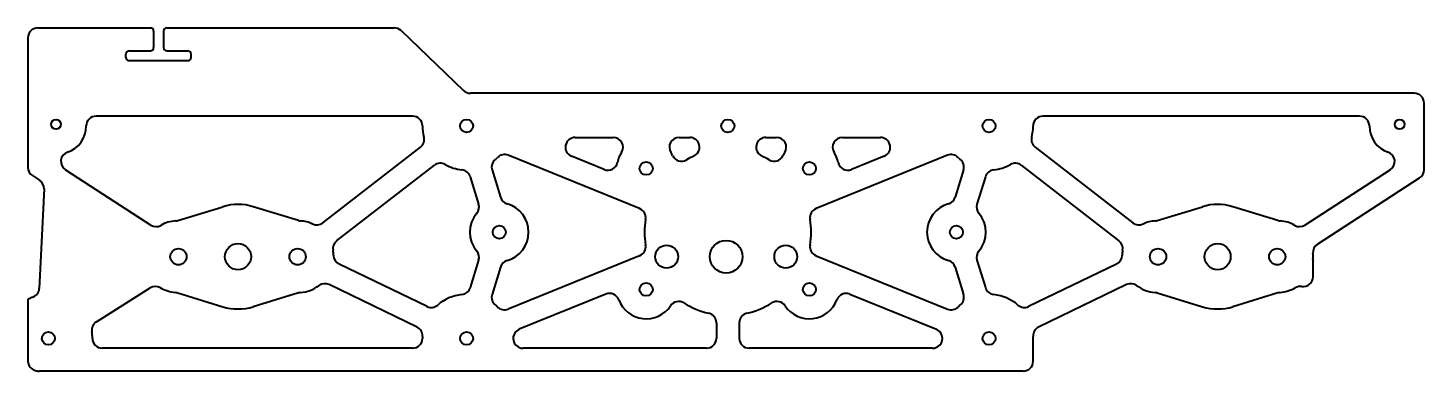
# Model space of a CAD drawing. Header units: millimetres. Extents: x -21.4 to 21.3, y -4.3 to 6.3.
import ezdxf

# ---------------------------------------------------------------- set-up
doc = ezdxf.new("R2010")
doc.units = ezdxf.units.MM
doc.layers.add('Visible', color=7, linetype='Continuous', lineweight=40)

msp = doc.modelspace()

# ---------------------------------------------------------------- linework, layer by layer
at = {"layer": 'Visible'}
for p, q in [((-21.135, 6.25), (-17.685, 6.25)), ((-17.585, 6.15), (-17.585, 5.65)), ((-17.285, 6.15), (-17.285, 5.65)), ((-17.185, 6.25), (-10.215, 6.25)), ((-10.008, 6.167), (-8.092, 4.333)), ((-21.435, 5.95), (-21.435, 1.983)), ((-18.435, 5.35), (-18.435, 5.45)), ((-18.335, 5.55), (-17.685, 5.55)), ((-18.335, 5.25), (-16.535, 5.25)), ((-17.185, 5.55), (-16.535, 5.55)), ((-16.435, 5.35), (-16.435, 5.45)), ((21.024, 4.25), (-7.884, 4.25)), ((21.324, 1.91), (21.324, 3.95)), ((-9.65, 3.55), (-19.35, 3.55)), ((19.35, 3.55), (9.65, 3.55)), ((-12.408, 0.285), (-9.414, 2.599)), ((-4.673, 2.9), (-3.509, 2.9)), ((-1.491, 2.9), (-1.167, 2.9)), ((1.167, 2.9), (1.491, 2.9)), ((3.509, 2.9), (4.673, 2.9)), ((9.414, 2.599), (12.408, 0.285)), ((-2.703, 0.72), (-6.727, 2.355)), ((-3.788, 1.917), (-4.786, 2.322)), ((6.727, 2.355), (2.703, 0.72)), ((4.786, 2.322), (3.788, 1.917)), ((-21.298, 1.731), (-21.079, 1.588)), ((-20.289, 1.911), (-17.675, 0.218)), ((-11.98, -0.269), (-8.986, 2.046)), ((-7.219, 1.903), (-6.962, 1.067)), ((7.219, 1.903), (6.962, 1.067)), ((8.986, 2.046), (11.98, -0.269)), ((17.675, 0.218), (20.289, 1.911)), ((-20.942, 1.322), (-21.087, -1.719)), ((-7.889, 1.698), (-7.631, 0.861)), ((7.889, 1.698), (7.631, 0.861)), ((18.056, -0.37), (21.187, 1.658)), ((-16.849, 0.359), (-15.467, 0.78)), ((-13.151, 0.359), (-14.533, 0.78)), ((13.151, 0.359), (14.533, 0.78)), ((16.849, 0.359), (15.467, 0.78)), ((-2.703, -0.72), (-6.727, -2.355)), ((2.703, -0.72), (6.727, -2.355)), ((-9.213, -2.275), (-11.906, -0.974)), ((-7.631, -0.861), (-7.889, -1.698)), ((-6.962, -1.067), (-7.219, -1.903)), ((6.962, -1.067), (7.219, -1.903)), ((7.631, -0.861), (7.889, -1.698)), ((11.906, -0.974), (9.213, -2.275)), ((17.922, -1.367), (17.922, -0.882)), ((-19.339, -2.74), (-17.689, -1.706)), ((-9.518, -2.905), (-12.211, -1.605)), ((12.211, -1.605), (9.518, -2.905)), ((-21.435, -2.054), (-21.435, -3.944)), ((-16.849, -1.859), (-15.467, -2.28)), ((-13.151, -1.859), (-14.533, -2.28)), ((-3.736, -1.895), (-6.386, -2.972)), ((3.736, -1.895), (6.386, -2.972)), ((13.151, -1.859), (14.533, -2.28)), ((16.849, -1.859), (15.467, -2.28)), ((-0.35, -2.775), (-0.35, -3.25)), ((0.35, -2.775), (0.35, -3.25)), ((9.35, -3.95), (9.35, -3.25)), ((-9.65, -3.55), (-19.159, -3.55)), ((-0.65, -3.55), (-6.273, -3.55)), ((6.273, -3.55), (0.65, -3.55)), ((9.05, -4.25), (-21.088, -4.25))]:
    msp.add_line(p, q, dxfattribs=at)
for centre, radius in [((-20.574, 3.303), 0.15), ((-8, 3.25), 0.2), ((0, 3.25), 0.2), ((8, 3.25), 0.2), ((20.574, 3.303), 0.15), ((-2.5, 1.95), 0.2), ((2.5, 1.95), 0.2), ((-7, 0), 0.2), ((7, 0), 0.2), ((-15, -0.75), 0.4), ((-1.875, -0.75), 0.35), ((-0.05, -0.75), 0.5), ((1.775, -0.75), 0.35), ((15, -0.75), 0.4), ((-16.825, -0.75), 0.25), ((-13.175, -0.75), 0.25), ((13.175, -0.75), 0.25), ((16.825, -0.75), 0.25), ((-2.5, -1.75), 0.2), ((2.5, -1.75), 0.2), ((-20.809, -3.25), 0.2), ((-8, -3.25), 0.2), ((8, -3.25), 0.2)]:
    msp.add_circle(centre, radius, dxfattribs=at)
for centre, radius, start, end in [((-21.135, 5.95), 0.3, 90, 180), ((-17.685, 6.15), 0.1, 0, 90), ((-17.185, 6.15), 0.1, 90, 180), ((-10.215, 5.95), 0.3, 46.2611, 90), ((-17.685, 5.65), 0.1, 270, 0), ((-17.185, 5.65), 0.1, 180, 270), ((-18.335, 5.45), 0.1, 90, 180), ((-18.335, 5.35), 0.1, 180, 270), ((-16.535, 5.45), 0.1, 0, 90), ((-16.535, 5.35), 0.1, 270, 0), ((-7.884, 4.55), 0.3, 226.2611, 270), ((21.024, 3.95), 0.3, 0, 90), ((-19.35, 3.25), 0.3, 90, 180), ((-9.65, 3.25), 0.3, 0, 90), ((9.65, 3.25), 0.3, 90, 180), ((19.35, 3.25), 0.3, 0, 90), ((-20.5, 3.25), 0.85, 288.9916, 0), ((-8, 3.25), 1.35, 180, 194.5023), ((8, 3.25), 1.35, 345.4977, 0), ((20.5, 3.25), 0.85, 180, 251.0084), ((-9.597, 2.837), 0.3, 307.7021, 14.5023), ((-4.673, 2.6), 0.3, 90, 247.8906), ((-3.509, 2.6), 0.3, 327.2028, 90), ((-1.491, 2.6), 0.3, 90, 212.7972), ((-1.167, 2.6), 0.3, 294.1775, 90), ((1.167, 2.6), 0.3, 90, 245.8225), ((1.491, 2.6), 0.3, 327.2028, 90), ((3.509, 2.6), 0.3, 90, 212.7972), ((4.673, 2.6), 0.3, 292.1094, 90), ((9.597, 2.837), 0.3, 165.4977, 232.2979), ((-20.126, 2.163), 0.3, 108.9916, 237.0659), ((-6.933, 1.992), 0.3, 130.3026, 197.1027), ((-8, 3.25), 1.35, 310.3026, 314.6907), ((-6.84, 2.077), 0.3, 67.8906, 134.6907), ((-2.5, 1.95), 0.9, 147.2028, 168.2442), ((-2.5, 1.95), 0.9, 25.7583, 32.7972), ((-1.419, 2.471), 0.3, 205.7583, 299.8663), ((0, 0), 2.55, 114.1775, 119.8663), ((0, 0), 2.55, 60.1337, 65.8225), ((1.419, 2.471), 0.3, 240.1337, 334.2417), ((2.5, 1.95), 0.9, 147.2028, 154.2417), ((2.5, 1.95), 0.9, 11.7558, 32.7972), ((6.84, 2.077), 0.3, 45.3093, 112.1094), ((8, 3.25), 1.35, 225.3093, 229.6974), ((6.933, 1.992), 0.3, 342.8973, 49.6974), ((20.126, 2.163), 0.3, 302.9341, 71.0084), ((-21.135, 1.983), 0.3, 180, 237.0659), ((-8.802, 1.808), 0.3, 60.902, 127.7021), ((-8, 3.25), 1.35, 240.902, 263.9029), ((-8.175, 1.609), 0.3, 17.1027, 83.9029), ((-3.675, 2.194), 0.3, 247.8906, 348.2442), ((3.675, 2.194), 0.3, 191.7558, 292.1094), ((8.175, 1.609), 0.3, 96.0971, 162.8973), ((8, 3.25), 1.35, 276.0971, 299.098), ((8.802, 1.808), 0.3, 52.2979, 119.098), ((21.024, 1.91), 0.3, 302.9341, 0), ((-21.242, 1.337), 0.3, 357.2751, 57.0659), ((-7.918, 0.773), 0.3, 319.8999, 17.1027), ((-6.675, 1.155), 0.3, 197.1027, 254.3056), ((-7, 0), 0.9, 285.6944, 74.3056), ((7, 0), 0.9, 105.6944, 254.3056), ((6.675, 1.155), 0.3, 285.6944, 342.8973), ((7.918, 0.773), 0.3, 162.8973, 220.1001), ((-15, -0.75), 1.6, 73.0303, 106.9697), ((-7, 0), 0.9, 139.8999, 220.1001), ((-2.815, 0.442), 0.3, 351.074, 67.8906), ((2.815, 0.442), 0.3, 112.1094, 188.926), ((7, 0), 0.9, 319.8999, 40.1001), ((15, -0.75), 1.6, 73.0303, 106.9697), ((-17.512, 0.47), 0.3, 237.0659, 299.4019), ((-16.825, -0.75), 1.1, 94.5703, 119.4019), ((-16.937, 0.646), 0.3, 274.5703, 286.9697), ((-13.063, 0.646), 0.3, 253.0303, 265.4297), ((-13.175, -0.75), 1.1, 65.3661, 85.4297), ((-12.591, 0.523), 0.3, 245.3661, 307.7021), ((0, 0), 2.55, 171.074, 188.926), ((0, 0), 2.55, 351.074, 8.926), ((12.591, 0.523), 0.3, 232.2979, 294.6339), ((13.175, -0.75), 1.1, 94.5703, 114.6339), ((13.063, 0.646), 0.3, 274.5703, 286.9697), ((16.937, 0.646), 0.3, 253.0303, 265.4297), ((16.825, -0.75), 1.1, 60.5981, 85.4297), ((17.512, 0.47), 0.3, 240.5981, 302.9341), ((-11.796, -0.506), 0.3, 127.7021, 190.0381), ((-2.815, -0.442), 0.3, 292.1094, 8.926), ((2.815, -0.442), 0.3, 171.074, 247.8906), ((11.796, -0.506), 0.3, 349.9619, 52.2979), ((18.219, -0.621), 0.3, 122.9341, 185.2701), ((-13.175, -0.75), 1.1, 1.8792, 10.0381), ((-11.776, -0.704), 0.3, 181.8792, 244.2152), ((-7.918, -0.773), 0.3, 342.8973, 40.1001), ((7.918, -0.773), 0.3, 139.8999, 197.1027), ((11.776, -0.704), 0.3, 295.7848, 358.1208), ((13.175, -0.75), 1.1, 169.9619, 178.1208), ((16.825, -0.75), 1.1, 355.5577, 5.2701), ((18.221, -0.858), 0.3, 175.5577, 184.4423), ((-6.675, -1.155), 0.3, 105.6944, 162.8973), ((6.675, -1.155), 0.3, 17.1027, 74.3056), ((-17.53, -1.96), 0.3, 59.7704, 122.1064), ((-16.825, -0.75), 1.1, 239.7704, 265.4297), ((-13.175, -0.75), 1.1, 274.5703, 306.5512), ((-12.341, -1.875), 0.3, 64.2152, 126.5512), ((-8.175, -1.609), 0.3, 276.0971, 342.8973), ((8.175, -1.609), 0.3, 197.1027, 263.9029), ((12.341, -1.875), 0.3, 53.4488, 115.7848), ((13.175, -0.75), 1.1, 233.4488, 265.4297), ((16.825, -0.75), 1.1, 274.5703, 300.2296), ((17.53, -1.96), 0.3, 81.1952, 120.2296), ((17.622, -1.367), 0.3, 261.1952, 0), ((-20.809, -3.25), 1.35, 110.475, 117.6225), ((-21.387, -1.704), 0.3, 290.475, 357.2751), ((-16.937, -2.146), 0.3, 73.0303, 85.4297), ((-13.063, -2.146), 0.3, 94.5703, 106.9697), ((-8, -3.25), 1.35, 96.0971, 131.0154), ((-6.933, -1.992), 0.3, 162.8973, 229.6974), ((-3.623, -2.173), 0.3, 20.659, 112.1094), ((-2.5, -1.75), 0.9, 200.659, 326.0367), ((-1.505, -2.42), 0.3, 58.1314, 146.0367), ((1.505, -2.42), 0.3, 33.9633, 121.8686), ((2.5, -1.75), 0.9, 213.9633, 339.341), ((3.623, -2.173), 0.3, 67.8906, 159.341), ((6.933, -1.992), 0.3, 310.3026, 17.1027), ((8, -3.25), 1.35, 48.9846, 83.9029), ((13.063, -2.146), 0.3, 73.0303, 85.4297), ((16.937, -2.146), 0.3, 94.5703, 106.9697), ((-15, -0.75), 1.6, 253.0303, 286.9697), ((-9.083, -2.005), 0.3, 244.2152, 311.0154), ((-8, -3.25), 1.35, 45.3093, 49.6974), ((-6.84, -2.077), 0.3, 225.3093, 292.1094), ((0, 0), 2.55, 238.1314, 256.8165), ((-0.65, -2.775), 0.3, 0, 76.8165), ((0.65, -2.775), 0.3, 103.1835, 180), ((0, 0), 2.55, 283.1835, 301.8686), ((6.84, -2.077), 0.3, 247.8906, 314.6907), ((8, -3.25), 1.35, 130.3026, 134.6907), ((9.083, -2.005), 0.3, 228.9846, 295.7848), ((15, -0.75), 1.6, 253.0303, 286.9697), ((-19.179, -2.995), 0.3, 122.1064, 188.9065), ((-9.648, -3.176), 0.3, 357.415, 64.2152), ((-6.273, -3.25), 0.3, 112.1094, 270), ((6.273, -3.25), 0.3, 270, 67.8906), ((9.648, -3.176), 0.3, 115.7848, 182.585), ((-20.809, -3.25), 1.35, 0, 8.9065), ((-19.159, -3.25), 0.3, 180, 270), ((-9.65, -3.25), 0.3, 270, 0), ((-8, -3.25), 1.35, 177.415, 180), ((-0.65, -3.25), 0.3, 270, 0), ((0.65, -3.25), 0.3, 180, 270), ((8, -3.25), 1.35, 0, 2.585), ((-21.135, -3.944), 0.3, 180, 256.2442), ((-21.088, -3.75), 0.5, 256.2442, 270), ((9.05, -3.95), 0.3, 270, 0)]:
    msp.add_arc(centre, radius, start, end, dxfattribs=at)

doc.saveas('drawing.dxf')
